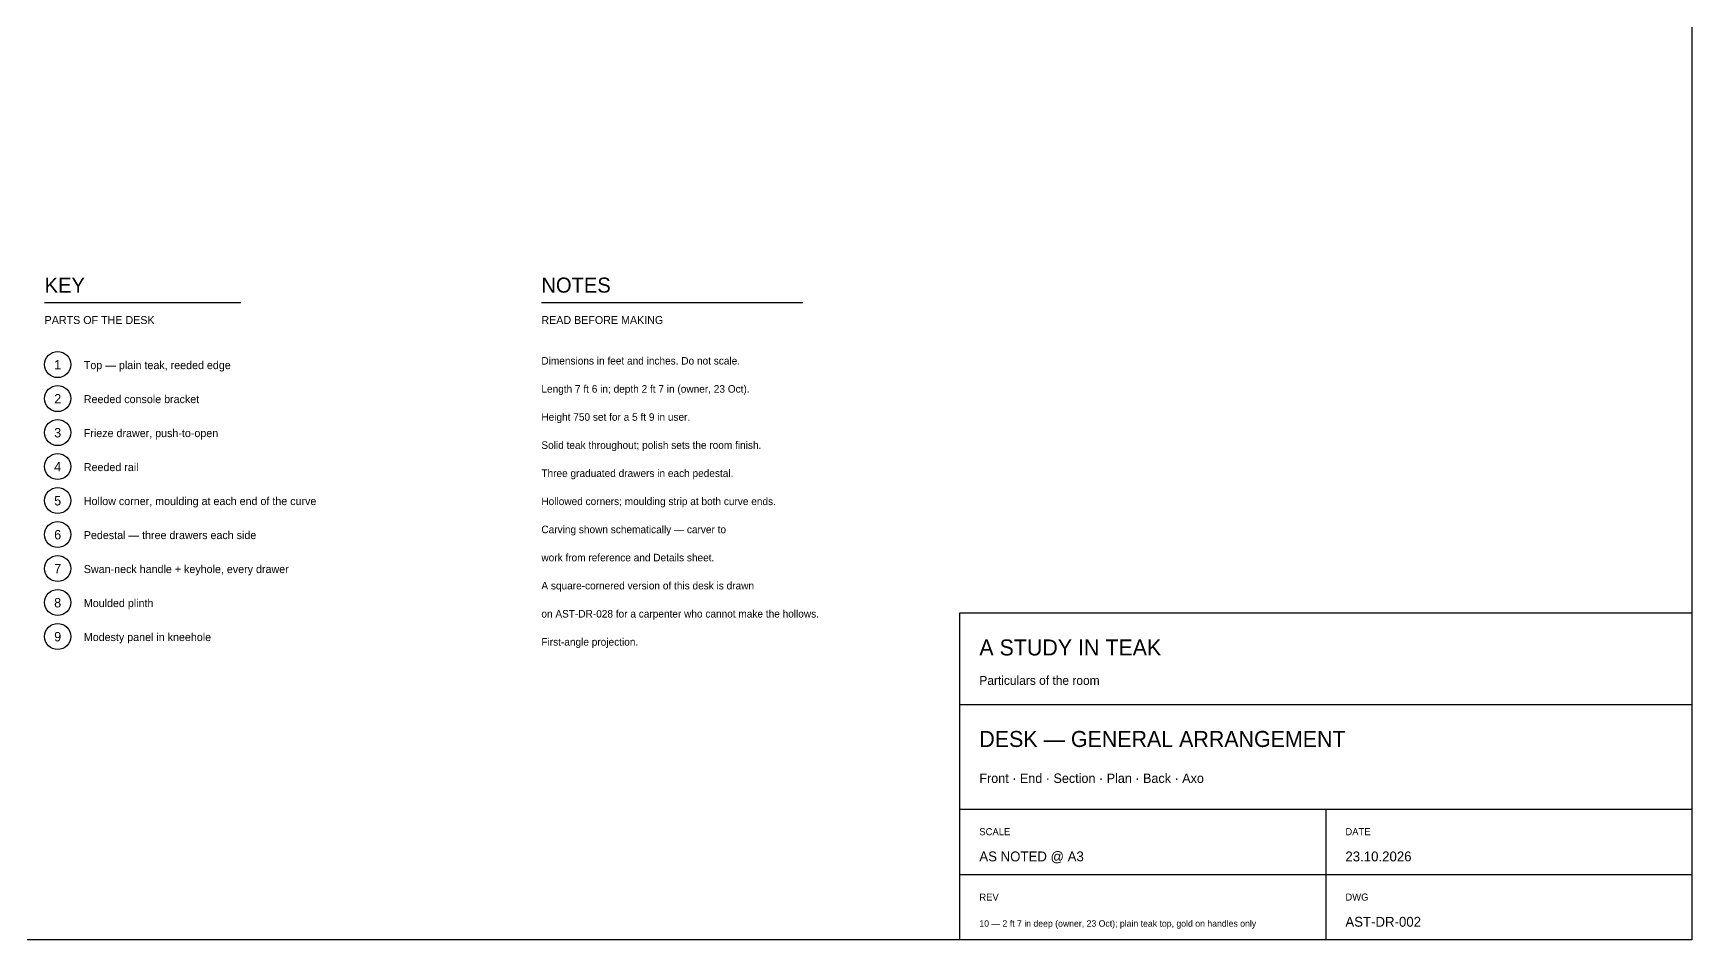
# Model space of a CAD drawing. Header units: inches. Extents: x 0.3 to 16.2, y 0.3 to 11.4.
# Drawn here: x 6.23 to 16.22, y 0.31 to 5.78 of the extents above; entities that cross this region are included whole.
import ezdxf
from ezdxf.enums import TextEntityAlignment as Align

# ---------------------------------------------------------------- set-up
doc = ezdxf.new("R2010")
doc.units = ezdxf.units.IN
doc.header["$LTSCALE"] = 0.009843
doc.header["$MEASUREMENT"] = 0
doc.layers.add('GEOMETRY', color=7, linetype='Continuous')
doc.layers.add('TEXT', color=7, linetype='Continuous')

msp = doc.modelspace()

# ---------------------------------------------------------------- linework, layer by layer
at = {"layer": 'GEOMETRY'}
for p, q in [((6.2992, 4.1535), (7.4803, 4.1535)), ((9.2913, 4.1535), (10.8661, 4.1535)), ((11.811, 1.7323), (16.2205, 1.7323)), ((11.811, 1.1024), (16.2205, 1.1024)), ((14.0157, 1.1024), (14.0157, 0.315)), ((11.811, 0.7087), (16.2205, 0.7087))]:
    msp.add_line(p, q, dxfattribs=at)
for points in [[(0.315, 11.378), (16.2205, 11.378), (16.2205, 0.315), (0.315, 0.315), (0.315, 11.378)], [(11.811, 2.2835), (16.2205, 2.2835), (16.2205, 0.315), (11.811, 0.315), (11.811, 2.2835)]]:
    msp.add_lwpolyline(points, dxfattribs=at)
for centre in [(6.378, 3.7795), (6.378, 3.5748), (6.378, 3.3701), (6.378, 3.1654), (6.378, 2.9606), (6.378, 2.7559), (6.378, 2.5512), (6.378, 2.3465), (6.378, 2.1417)]:
    msp.add_circle(centre, 0.0787, dxfattribs=at)

# ---------------------------------------------------------------- texts
at = {"layer": 'TEXT'}
for s, height, p in [('KEY', 0.09071, (6.2992, 4.2126)), ('NOTES', 0.09071, (9.2913, 4.2126)), ('PARTS OF THE DESK', 0.048189, (6.2992, 4.0236)), ('READ BEFORE MAKING', 0.048189, (9.2913, 4.0236)), ('Top — plain teak, reeded edge', 0.048189, (6.5354, 3.752)), ('Dimensions in feet and inches. Do not scale.', 0.045354, (9.2913, 3.7795)), ('Reeded console bracket', 0.048189, (6.5354, 3.5472)), ('Length 7 ft 6 in; depth 2 ft 7 in (owner, 23 Oct).', 0.045354, (9.2913, 3.6102)), ('Height 750 set for a 5 ft 9 in user.', 0.045354, (9.2913, 3.4409)), ('Frieze drawer, push-to-open', 0.048189, (6.5354, 3.3425)), ('Solid teak throughout; polish sets the room finish.', 0.045354, (9.2913, 3.2717)), ('Reeded rail', 0.048189, (6.5354, 3.1378)), ('Three graduated drawers in each pedestal.', 0.045354, (9.2913, 3.1024)), ('Hollow corner, moulding at each end of the curve', 0.048189, (6.5354, 2.9331)), ('Hollowed corners; moulding strip at both curve ends.', 0.045354, (9.2913, 2.9331)), ('Carving shown schematically — carver to', 0.045354, (9.2913, 2.7638)), ('Pedestal — three drawers each side', 0.048189, (6.5354, 2.7283)), ('work from reference and Details sheet.', 0.045354, (9.2913, 2.5945)), ('Swan-neck handle + keyhole, every drawer', 0.048189, (6.5354, 2.5236)), ('A square-cornered version of this desk is drawn', 0.045354, (9.2913, 2.4252)), ('Moulded plinth', 0.048189, (6.5354, 2.3189)), ('on AST-DR-028 for a carpenter who cannot make the hollows.', 0.045354, (9.2913, 2.2559)), ('Modesty panel in kneehole', 0.048189, (6.5354, 2.1142)), ('First-angle projection.', 0.045354, (9.2913, 2.0866)), ('A STUDY IN TEAK', 0.096378, (11.9291, 2.0276)), ('Particulars of the room', 0.053858, (11.9291, 1.8504)), ('DESK — GENERAL ARRANGEMENT', 0.096378, (11.9291, 1.4764)), ('Front · End · Section · Plan · Back · Axo', 0.056693, (11.9291, 1.2598)), ('SCALE', 0.04252, (11.9291, 0.9449)), ('DATE', 0.04252, (14.1339, 0.9449)), ('AS NOTED @ A3', 0.059528, (11.9291, 0.7874)), ('23.10.2026', 0.05953, (14.1339, 0.7874)), ('REV', 0.04252, (11.9291, 0.5512)), ('DWG', 0.04252, (14.1339, 0.5512)), ('10 — 2 ft 7 in deep (owner, 23 Oct); plain teak top, gold on handles only', 0.039141, (11.9291, 0.3937)), ('AST-DR-002', 0.05953, (14.1339, 0.3937))]:
    msp.add_text(s, height=height, dxfattribs=at).set_placement(p)
for s, p in [('1', (6.378, 3.75)), ('2', (6.378, 3.5453)), ('3', (6.378, 3.3406)), ('4', (6.378, 3.1358)), ('5', (6.378, 2.9311)), ('6', (6.378, 2.7264)), ('7', (6.378, 2.5217)), ('8', (6.378, 2.3169)), ('9', (6.378, 2.1122))]:
    msp.add_text(s, height=0.0567, dxfattribs=at).set_placement(p, align=Align.CENTER)

doc.saveas('drawing.dxf')
